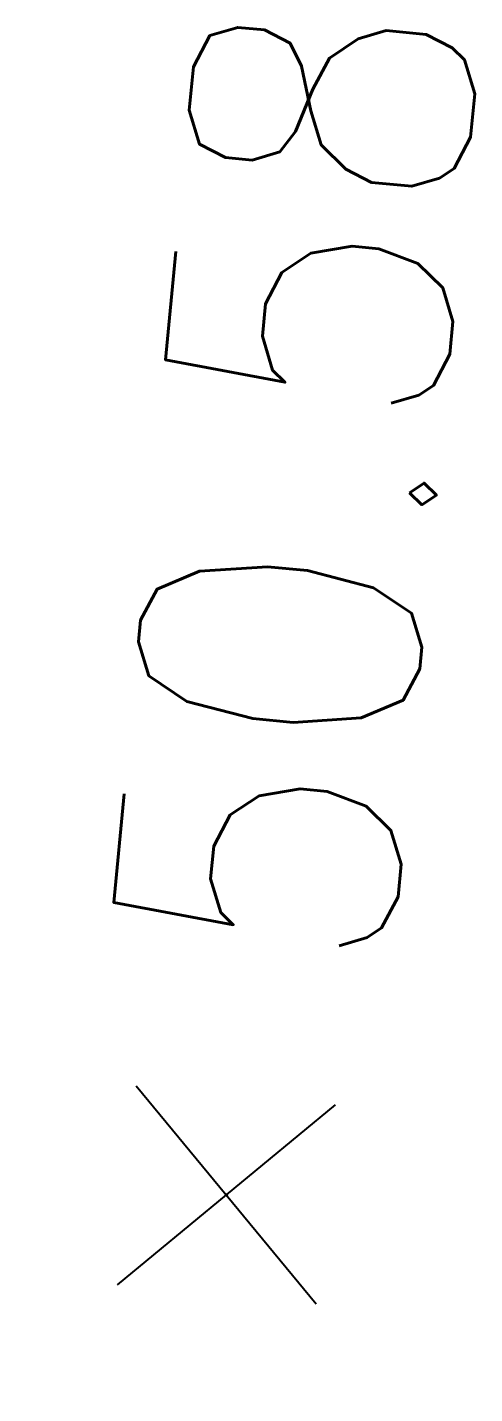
# Model space of a CAD drawing. Header units: metres. Extents: x 815 to 1022, y 915 to 1121.
# Drawn here: x 966.309 to 966.943, y 1024.458 to 1026.392 of the extents above; entities that cross this region are included whole.
import ezdxf
from ezdxf.enums import TextEntityAlignment as Align

# ---------------------------------------------------------------- set-up
doc = ezdxf.new("R2010")
doc.units = ezdxf.units.M
doc.header["$LTSCALE"] = 2
doc.header["$PDMODE"] = 35
doc.header["$PDSIZE"] = 0.002
for name, color, linetype in [('__TOPO', 7, 'Continuous'), ('BUILDG', 4, 'Continuous'), ('ELEV', 1, 'Continuous'), ('NAME', 7, 'Continuous'), ('NOTE', 2, 'Continuous')]:
    doc.layers.add(name, color=color, linetype=linetype)
doc.styles.add('ROMANS', font='ROMANS.SHX')

# ---------------------------------------------------------------- blocks, each defined once
blk = doc.blocks.new('CROSS-UNDERHILL')
at = {"color": 1}
for p, q in [((0, 0.001), (0, -0.001)), ((0.001, 0), (-0.001, 0))]:
    blk.add_line(p, q, dxfattribs=at)
blk = doc.blocks.new('Point-Underhill')
at = {"lineweight": 0}
blk.add_point((0, 0), dxfattribs=at)
at = {"layer": '__TOPO'}
blk.add_point((0, 0), dxfattribs=at)
at = {"lineweight": 0}
blk.add_blockref('CROSS-UNDERHILL', (0, 0), dxfattribs=at)
at = {"layer": 'ELEV', "lineweight": 0, "style": 'ROMANS', "width": 0.9}
for tag, p in [('ELEV2', (-0.0010579, 0.0032473)), ('ELEV', (0.0011376, 0.0011228))]:
    blk.add_attdef(tag, text='', height=0.002, rotation=45, dxfattribs=at).set_placement(p, align=Align.MIDDLE_LEFT)
at = {"layer": 'NAME', "lineweight": 0, "style": 'ROMANS', "width": 0.9}
blk.add_attdef('NAME', text='', height=0.002, dxfattribs=at).set_placement((-0.0026742, 0.0000411), align=Align.MIDDLE_RIGHT)
at = {"layer": 'NOTE', "lineweight": 0, "style": 'ROMANS', "width": 0.9}
for tag, p in [('NOTE', (-0.000467, -0.002692)), ('NOTE2', (-0.000467, -0.0059476))]:
    blk.add_attdef(tag, text='', height=0.002, dxfattribs=at).set_placement(p, align=Align.TOP_CENTER)

msp = doc.modelspace()

# ---------------------------------------------------------------- block references
at = {"layer": 'BUILDG'}
ref = msp.add_blockref('Point-Underhill', (966.5909, 1024.7393, 50.58), dxfattribs=dict(at, xscale=200, yscale=200, zscale=0.8000000000000007, rotation=39.54500000000004))
ref.add_attrib('ELEV', '50.58', dxfattribs={"layer": 'ELEV', "lineweight": 0, "height": 0.4, "rotation": 84.545, "style": 'ROMANS', "width": 0.9}).set_placement((966.6234, 1025.0573), align=Align.MIDDLE_LEFT)

doc.saveas('drawing.dxf')
